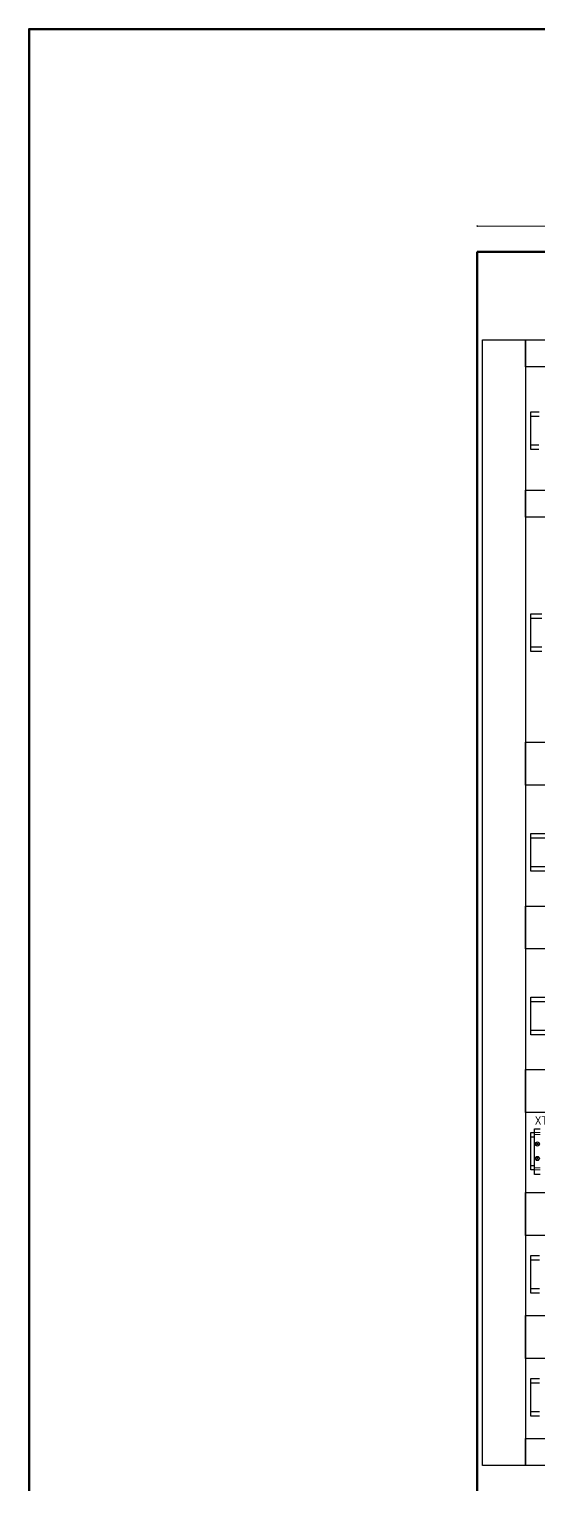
# Model space of a CAD drawing. Header units: millimetres. Extents: x -6000 to 26000, y -6000 to 26000.
# Drawn here: x 20 to 86.1, y -4651.2 to -4462.4 of the extents above; entities that cross this region are included whole.
import ezdxf

# ---------------------------------------------------------------- set-up
doc = ezdxf.new("R2010")
doc.units = ezdxf.units.MM
doc.header["$MEASUREMENT"] = 0
for name, color, linetype, lineweight in [('0_Ном._пера__246', 7, 'Continuous', 100), ('Чертеж и Рисунок_Ном._пера__1', 7, 'Continuous', 15), ('Чертеж и Рисунок_Ном._пера__21', 7, 'Continuous', 30), ('Чертеж и Рисунок_Ном._пера__41', 7, 'Continuous', 60)]:
    doc.layers.add(name, color=color, linetype=linetype, lineweight=lineweight)
doc.layers.add('Чертеж и Рисунок_Ном._пера__65', color=7, linetype='Continuous', lineweight=40, true_color=0x83aefe)
doc.layers.add('Чертеж и Рисунок_Ном._пера__85', color=7, linetype='Continuous', lineweight=5, true_color=0x66b7ff)
doc.styles.add('СГЕНЕРИР_СТИЛЬ_1', font='')
doc.styles.get('СГЕНЕРИР_СТИЛЬ_1').set_extended_font_data('Arial Narrow')

msp = doc.modelspace()

# ---------------------------------------------------------------- linework, layer by layer
at = {"layer": '0_Ном._пера__246', "color": 7, "linetype": 'Continuous', "lineweight": 100, "flags": 128}
msp.add_lwpolyline([(415, -4749.38), (415, -4462.38), (20, -4462.38), (20, -4749.38)], close=True, dxfattribs=at)
at = {"layer": 'Чертеж и Рисунок_Ном._пера__1', "color": 7, "linetype": 'Continuous', "lineweight": 15}
for p, q in [((85.59, -4605.47), (86.31, -4605.47)), ((85.59, -4605.75), (86.31, -4605.75)), ((85.59, -4610.06), (86.31, -4610.06)), ((85.59, -4610.34), (86.31, -4610.34))]:
    msp.add_line(p, q, dxfattribs=at)
at = {"layer": 'Чертеж и Рисунок_Ном._пера__21', "color": 7, "linetype": 'Continuous', "lineweight": 30}
for p, q in [((78.83, -4648.66), (78.83, -4502.69)), ((78.83, -4502.69), (84.4, -4502.69)), ((84.4, -4502.69), (84.4, -4648.66)), ((84.4, -4502.69), (155.34, -4502.69)), ((84.4, -4506.17), (84.4, -4502.69)), ((155.34, -4506.17), (84.4, -4506.17)), ((85.09, -4512.01), (86.19, -4512.01)), ((85.09, -4516.88), (85.09, -4512.01)), ((85.09, -4512.56), (86.19, -4512.56)), ((85.09, -4516.32), (85.09, -4512.56)), ((86.14, -4516.32), (85.09, -4516.32)), ((86.14, -4516.88), (85.09, -4516.88)), ((84.4, -4522.18), (155.34, -4522.18)), ((84.4, -4525.66), (84.4, -4522.18)), ((155.34, -4525.66), (84.4, -4525.66)), ((85.09, -4538.23), (86.51, -4538.23)), ((85.09, -4543.1), (85.09, -4538.23)), ((85.09, -4538.79), (86.51, -4538.79)), ((85.09, -4542.55), (85.09, -4538.79)), ((86.51, -4542.55), (85.09, -4542.55)), ((86.51, -4543.1), (85.09, -4543.1)), ((84.4, -4554.87), (155.34, -4554.87)), ((84.4, -4560.43), (84.4, -4554.87)), ((155.34, -4560.43), (84.4, -4560.43)), ((85.09, -4566.72), (86.9, -4566.72)), ((85.09, -4571.59), (85.09, -4566.72)), ((85.09, -4567.27), (86.9, -4567.27)), ((85.09, -4571.03), (85.09, -4567.27)), ((86.92, -4571.03), (85.09, -4571.03)), ((86.92, -4571.59), (85.09, -4571.59)), ((84.4, -4576.11), (155.34, -4576.11)), ((84.4, -4581.68), (84.4, -4576.11)), ((155.34, -4581.68), (84.4, -4581.68)), ((85.09, -4587.95), (86.9, -4587.95)), ((85.09, -4592.81), (85.09, -4587.95)), ((85.09, -4588.5), (86.9, -4588.5)), ((85.09, -4592.26), (85.09, -4588.5)), ((86.92, -4592.26), (85.09, -4592.26)), ((86.92, -4592.81), (85.09, -4592.81)), ((84.4, -4597.3), (155.34, -4597.3)), ((84.4, -4602.87), (84.4, -4597.3)), ((155.34, -4602.87), (84.4, -4602.87)), ((85.59, -4610.91), (85.59, -4605)), ((85.59, -4605), (86.31, -4605)), ((85.09, -4605.47), (85.59, -4605.47)), ((85.09, -4610.34), (85.09, -4605.47)), ((85.09, -4606.03), (85.59, -4606.03)), ((85.09, -4609.79), (85.09, -4606.03)), ((86.14, -4606.78), (85.76, -4607.16)), ((85.76, -4606.78), (86.14, -4607.16)), ((86.14, -4608.66), (85.76, -4609.03)), ((85.76, -4608.66), (86.14, -4609.03)), ((85.59, -4609.79), (85.09, -4609.79)), ((85.59, -4610.34), (85.09, -4610.34)), ((86.31, -4610.91), (85.59, -4610.91)), ((84.4, -4613.26), (155.34, -4613.26)), ((84.4, -4618.83), (84.4, -4613.26)), ((155.34, -4618.83), (84.4, -4618.83)), ((85.09, -4621.44), (86.21, -4621.44)), ((85.09, -4626.3), (85.09, -4621.44)), ((85.09, -4621.99), (86.21, -4621.99)), ((85.09, -4625.75), (85.09, -4621.99)), ((86.21, -4625.75), (85.09, -4625.75)), ((86.21, -4626.3), (85.09, -4626.3)), ((84.4, -4629.22), (155.34, -4629.22)), ((84.4, -4634.79), (84.4, -4629.22)), ((155.34, -4634.79), (84.4, -4634.79)), ((85.09, -4637.4), (86.21, -4637.4)), ((85.09, -4642.27), (85.09, -4637.4)), ((85.09, -4637.95), (86.21, -4637.95)), ((85.09, -4641.71), (85.09, -4637.95)), ((86.21, -4641.71), (85.09, -4641.71)), ((86.21, -4642.27), (85.09, -4642.27)), ((84.4, -4645.19), (155.34, -4645.19)), ((84.4, -4648.66), (84.4, -4645.19)), ((84.4, -4648.66), (78.83, -4648.66)), ((155.34, -4648.66), (84.4, -4648.66))]:
    msp.add_line(p, q, dxfattribs=at)
for centre in [(85.95, -4606.97), (85.95, -4608.85)]:
    msp.add_circle(centre, 0.265, dxfattribs=at)
at = {"layer": 'Чертеж и Рисунок_Ном._пера__41', "color": 7, "linetype": 'Continuous', "lineweight": 60}
for q in [(78.14, -4741.63), (161.6, -4491.25)]:
    msp.add_line((78.14, -4491.25), q, dxfattribs=at)
at = {"layer": 'Чертеж и Рисунок_Ном._пера__65', "color": 161, "linetype": 'Continuous', "lineweight": 40, "true_color": 0x83aefe}
msp.add_line((78.17, -4487.9), (78.1, -4487.97), dxfattribs=at)
at = {"layer": 'Чертеж и Рисунок_Ном._пера__85', "color": 151, "linetype": 'Continuous', "lineweight": 5, "true_color": 0x66b7ff}
for p, q in [((78.09, -4487.93), (78.14, -4487.93)), ((78.14, -4488), (78.14, -4487.87)), ((78.14, -4487.93), (161.6, -4487.93))]:
    msp.add_line(p, q, dxfattribs=at)

# ---------------------------------------------------------------- texts
at = {"layer": 'Чертеж и Рисунок_Ном._пера__1', "color": 7, "linetype": 'Continuous', "lineweight": 15, "insert": (85.61, -4604.48), "char_height": 1.1128, "attachment_point": 7, "style": 'СГЕНЕРИР_СТИЛЬ_1'}
msp.add_mtext('\\A1;{\\pql;\\fArial Narrow|b0|i0|c204|p34;XT1}', dxfattribs=at)

doc.saveas('drawing.dxf')
